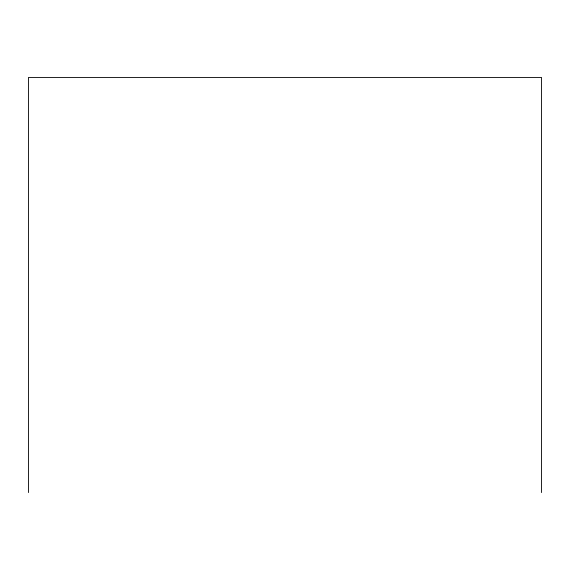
<?xml version="1.0" encoding="UTF-8"?>
<svg xmlns="http://www.w3.org/2000/svg" width="570" height="570" viewBox="0 0 570 570"><rect width="100%" height="100%" fill="white"/><g stroke="black" fill="none" stroke-linecap="round" stroke-linejoin="round"><path stroke-width="0.85" d="M541.5 492.566L541.5 77.435L28.5 77.435L28.5 492.566"/></g></svg>
